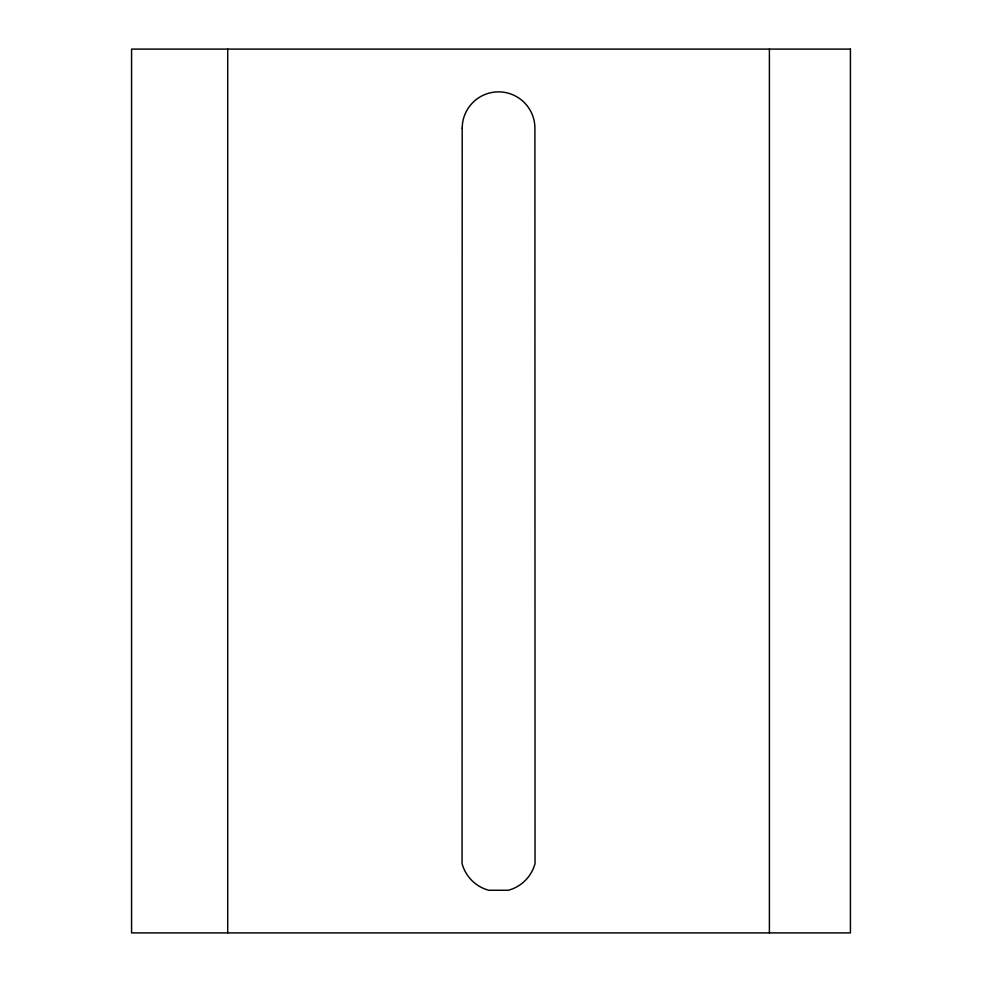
<?xml version="1.0" encoding="UTF-8"?>
<svg xmlns="http://www.w3.org/2000/svg" width="982" height="982" viewBox="0 0 982 982"><rect width="100%" height="100%" fill="white"/><g stroke="black" fill="none" stroke-linecap="round" stroke-linejoin="round"><path stroke-width="1.47" d="M769.397 49.1L769.397 932.9M227.714 49.1L227.714 932.9M462.203 128.212L462.068 863.559A37.77 37.77 0 0 0 488.778 890.269L508.332 890.269A37.77 37.77 0 0 0 535.043 863.559L534.908 128.212A36.346 36.346 0 0 0 498.561 91.866A36.346 36.346 0 0 0 462.203 128.212M850.424 49.1L131.576 49.1L131.576 932.9L850.424 932.9L850.424 49.1"/></g></svg>
